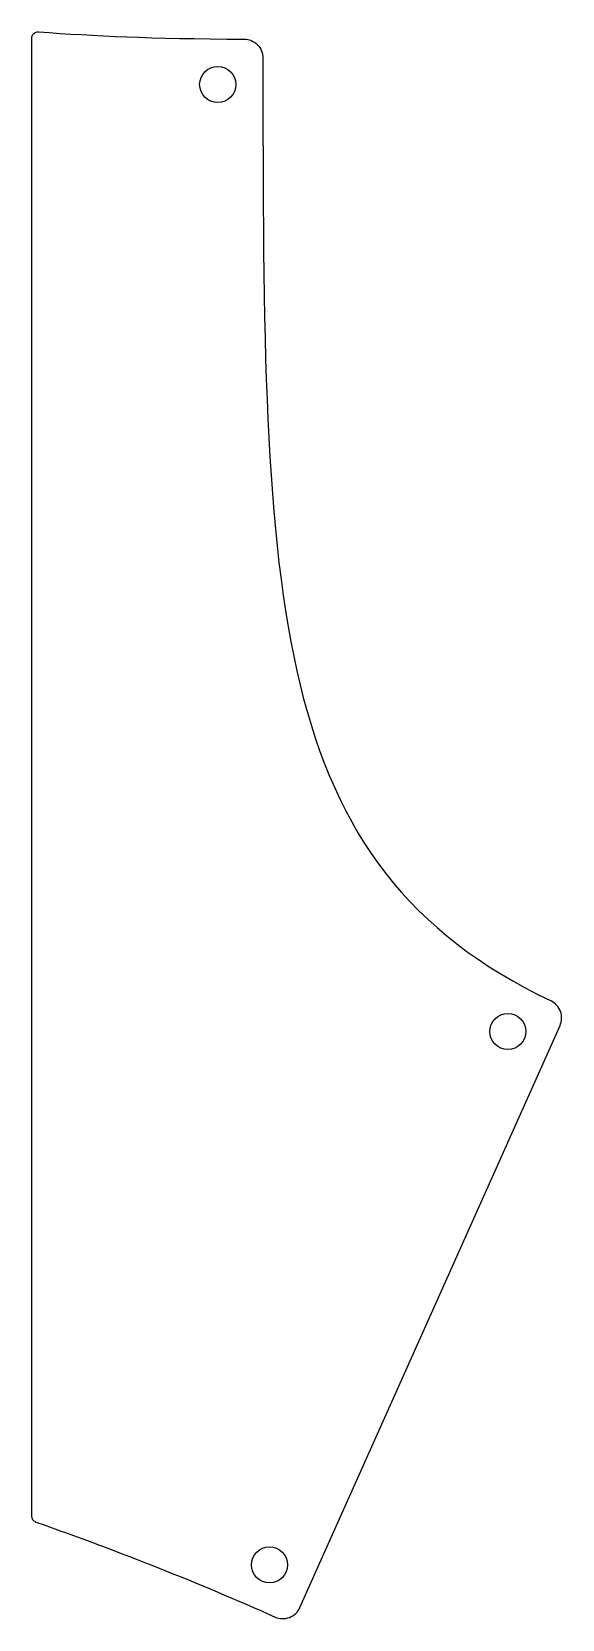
# Model space of a CAD drawing. Extents: x 132 to 175, y -38 to 90.
import ezdxf

# ---------------------------------------------------------------- set-up
doc = ezdxf.new("R2010")
doc.units = 0
doc.layers.add('Body011', color=7, linetype='CONTINUOUS')

msp = doc.modelspace()

# ---------------------------------------------------------------- linework, layer by layer
at = {"layer": 'Body011'}
for p, q in [((132.333, -29.4572, -24), (132.333, 89.0572, -24)), ((132.333, -29.4572, -21), (132.333, 89.0572, -21)), ((132.333, -29.4572, -24), (132.333, 89.0572, -24)), ((132.333, -29.4572, -21), (132.333, 89.0572, -21)), ((148.7, 85.3375, -24), (148.7, 85.3375, -21)), ((148.7, 85.3375, -24), (148.7, 85.3375, -21)), ((153.843, -36.7884, -24), (174.706, 9.88355, -24)), ((153.843, -36.7884, -21), (174.706, 9.88355, -21)), ((153.843, -36.7884, -24), (174.706, 9.88355, -24)), ((153.843, -36.7884, -21), (174.706, 9.88355, -21)), ((171.971, 9.40487, -24), (171.971, 9.40487, -21)), ((171.971, 9.40487, -24), (171.971, 9.40487, -21)), ((152.852, -33.3662, -24), (152.852, -33.3662, -21)), ((152.852, -33.3662, -24), (152.852, -33.3662, -21))]:
    msp.add_line(p, q, dxfattribs=at)
for centre in [(147.25, 85.3375), (147.25, 85.3375), (147.25, 85.3375), (147.25, 85.3375), (170.521, 9.40487), (170.521, 9.40487), (170.521, 9.40487), (170.521, 9.40487), (151.402, -33.3662), (151.402, -33.3662), (151.402, -33.3662), (151.402, -33.3662)]:
    msp.add_circle(centre, 1.45, dxfattribs=at)
for points, knots in [([(132.333, 89.0572, -24), (132.331, 89.1793, -24), (132.385, 89.3243, -24), (132.492, 89.4228, -24), (132.598, 89.5233, -24), (132.746, 89.5663, -24), (132.868, 89.556, -24)], [0, 0, 0, 0, 0.5, 0.5, 0.5, 1, 1, 1, 1]), ([(132.333, 89.0572, -21), (132.331, 89.1793, -21), (132.385, 89.3243, -21), (132.492, 89.4228, -21), (132.598, 89.5233, -21), (132.746, 89.5663, -21), (132.868, 89.556, -21)], [0, 0, 0, 0, 0.5, 0.5, 0.5, 1, 1, 1, 1]), ([(132.333, 89.0572, -24), (132.331, 89.1793, -24), (132.385, 89.3243, -24), (132.492, 89.4228, -24), (132.598, 89.5233, -24), (132.746, 89.5663, -24), (132.868, 89.556, -24)], [0, 0, 0, 0, 0.5, 0.5, 0.5, 1, 1, 1, 1]), ([(132.333, 89.0572, -21), (132.331, 89.1793, -21), (132.385, 89.3243, -21), (132.492, 89.4228, -21), (132.598, 89.5233, -21), (132.746, 89.5663, -21), (132.868, 89.556, -21)], [0, 0, 0, 0, 0.5, 0.5, 0.5, 1, 1, 1, 1]), ([(149.384, 88.9692, -24), (149.75, 88.9708, -24), (150.155, 88.8172, -24), (150.439, 88.5267, -24), (150.728, 88.2407, -24), (150.879, 87.8348, -24), (150.875, 87.4693, -24)], [0, 0, 0, 0, 0.500008, 0.500008, 0.500008, 1, 1, 1, 1]), ([(149.384, 88.9692, -21), (149.75, 88.9708, -21), (150.155, 88.8172, -21), (150.439, 88.5267, -21), (150.728, 88.2407, -21), (150.879, 87.8348, -21), (150.875, 87.4693, -21)], [0, 0, 0, 0, 0.500008, 0.500008, 0.500008, 1, 1, 1, 1]), ([(149.384, 88.9692, -24), (149.75, 88.9708, -24), (150.155, 88.8172, -24), (150.439, 88.5267, -24), (150.728, 88.2407, -24), (150.879, 87.8348, -24), (150.875, 87.4693, -24)], [0, 0, 0, 0, 0.500008, 0.500008, 0.500008, 1, 1, 1, 1]), ([(149.384, 88.9692, -21), (149.75, 88.9708, -21), (150.155, 88.8172, -21), (150.439, 88.5267, -21), (150.728, 88.2407, -21), (150.879, 87.8348, -21), (150.875, 87.4693, -21)], [0, 0, 0, 0, 0.500008, 0.500008, 0.500008, 1, 1, 1, 1]), ([(174.706, 9.88355, -24), (174.857, 10.2118, -24), (174.886, 10.6372, -24), (174.745, 11.0124, -24), (174.61, 11.3896, -24), (174.312, 11.6954, -24), (173.985, 11.8483, -24)], [0, 0, 0, 0, 0.500007, 0.500007, 0.500007, 1, 1, 1, 1]), ([(174.706, 9.88355, -21), (174.857, 10.2118, -21), (174.886, 10.6372, -21), (174.745, 11.0124, -21), (174.61, 11.3896, -21), (174.312, 11.6954, -21), (173.985, 11.8483, -21)], [0, 0, 0, 0, 0.500007, 0.500007, 0.500007, 1, 1, 1, 1]), ([(174.706, 9.88355, -24), (174.857, 10.2118, -24), (174.886, 10.6372, -24), (174.745, 11.0124, -24), (174.61, 11.3896, -24), (174.312, 11.6954, -24), (173.985, 11.8483, -24)], [0, 0, 0, 0, 0.500007, 0.500007, 0.500007, 1, 1, 1, 1]), ([(174.706, 9.88355, -21), (174.857, 10.2118, -21), (174.886, 10.6372, -21), (174.745, 11.0124, -21), (174.61, 11.3896, -21), (174.312, 11.6954, -21), (173.985, 11.8483, -21)], [0, 0, 0, 0, 0.500007, 0.500007, 0.500007, 1, 1, 1, 1]), ([(132.667, -29.9289, -24), (132.576, -29.8974, -24), (132.486, -29.8333, -24), (132.425, -29.7462, -24), (132.363, -29.6597, -24), (132.333, -29.5536, -24), (132.333, -29.4572, -24)], [0, 0, 0, 0, 0.5, 0.5, 0.5, 1, 1, 1, 1]), ([(132.667, -29.9289, -24), (132.576, -29.8974, -24), (132.486, -29.8333, -24), (132.425, -29.7462, -24), (132.363, -29.6597, -24), (132.333, -29.5536, -24), (132.333, -29.4572, -24)], [0, 0, 0, 0, 0.5, 0.5, 0.5, 1, 1, 1, 1]), ([(132.667, -29.9289, -21), (132.576, -29.8974, -21), (132.486, -29.8333, -21), (132.425, -29.7462, -21), (132.363, -29.6597, -21), (132.333, -29.5536, -21), (132.333, -29.4572, -21)], [0, 0, 0, 0, 0.5, 0.5, 0.5, 1, 1, 1, 1]), ([(132.667, -29.9289, -21), (132.576, -29.8974, -21), (132.486, -29.8333, -21), (132.425, -29.7462, -21), (132.363, -29.6597, -21), (132.333, -29.5536, -21), (132.333, -29.4572, -21)], [0, 0, 0, 0, 0.5, 0.5, 0.5, 1, 1, 1, 1]), ([(151.867, -37.5483, -24), (152.2, -37.6997, -24), (152.633, -37.7253, -24), (153.012, -37.5763, -24), (153.393, -37.4332, -24), (153.697, -37.124, -24), (153.843, -36.7884, -24)], [0, 0, 0, 0, 0.500008, 0.500008, 0.500008, 1, 1, 1, 1]), ([(151.867, -37.5483, -24), (152.2, -37.6997, -24), (152.633, -37.7253, -24), (153.012, -37.5763, -24), (153.393, -37.4332, -24), (153.697, -37.124, -24), (153.843, -36.7884, -24)], [0, 0, 0, 0, 0.500008, 0.500008, 0.500008, 1, 1, 1, 1]), ([(151.867, -37.5483, -21), (152.2, -37.6997, -21), (152.633, -37.7253, -21), (153.012, -37.5763, -21), (153.393, -37.4332, -21), (153.697, -37.124, -21), (153.843, -36.7884, -21)], [0, 0, 0, 0, 0.500008, 0.500008, 0.500008, 1, 1, 1, 1]), ([(151.867, -37.5483, -21), (152.2, -37.6997, -21), (152.633, -37.7253, -21), (153.012, -37.5763, -21), (153.393, -37.4332, -21), (153.697, -37.124, -21), (153.843, -36.7884, -21)], [0, 0, 0, 0, 0.500008, 0.500008, 0.500008, 1, 1, 1, 1])]:
    msp.add_open_spline(points, degree=3, knots=knots, dxfattribs=at)
for points, degree in [([(132.868, 89.556, -24), (137.542, 89.2306, -24), (141.605, 89.0155, -24), (149.384, 88.9692, -24)], 3), ([(132.868, 89.556, -21), (137.542, 89.2306, -21), (141.605, 89.0155, -21), (149.384, 88.9692, -21)], 3), ([(132.868, 89.556, -24), (132.868, 89.556, -21)], 1), ([(132.868, 89.556, -24), (137.542, 89.2306, -24), (141.605, 89.0155, -24), (149.384, 88.9692, -24)], 3), ([(132.868, 89.556, -24), (132.868, 89.556, -21)], 1), ([(132.868, 89.556, -21), (137.542, 89.2306, -21), (141.605, 89.0155, -21), (149.384, 88.9692, -21)], 3), ([(132.333, 89.0572, -24), (132.333, 89.0572, -21)], 1), ([(132.333, 89.0572, -24), (132.333, 89.0572, -21)], 1), ([(149.384, 88.9692, -24), (149.384, 88.9692, -21)], 1), ([(149.384, 88.9692, -24), (149.384, 88.9692, -21)], 1), ([(150.875, 87.4693, -24), (150.878, 43.2525, -24), (151.131, 22.8064, -24), (173.985, 11.8483, -24)], 3), ([(150.875, 87.4693, -21), (150.878, 43.2525, -21), (151.131, 22.8064, -21), (173.985, 11.8483, -21)], 3), ([(150.875, 87.4693, -24), (150.878, 43.2525, -24), (151.131, 22.8064, -24), (173.985, 11.8483, -24)], 3), ([(150.875, 87.4693, -24), (150.875, 87.4693, -21)], 1), ([(150.875, 87.4693, -21), (150.878, 43.2525, -21), (151.131, 22.8064, -21), (173.985, 11.8483, -21)], 3), ([(150.875, 87.4693, -24), (150.875, 87.4693, -21)], 1), ([(173.985, 11.8483, -24), (173.985, 11.8483, -21)], 1), ([(173.985, 11.8483, -24), (173.985, 11.8483, -21)], 1), ([(174.706, 9.88355, -24), (174.706, 9.88355, -21)], 1), ([(174.706, 9.88355, -24), (174.706, 9.88355, -21)], 1), ([(132.333, -29.4572, -24), (132.333, -29.4572, -21)], 1), ([(132.333, -29.4572, -24), (132.333, -29.4572, -21)], 1), ([(132.667, -29.9289, -24), (139.706, -32.4059, -24), (145.603, -34.7804, -24), (151.867, -37.5483, -24)], 3), ([(132.667, -29.9289, -24), (132.667, -29.9289, -21)], 1), ([(132.667, -29.9289, -21), (139.706, -32.4059, -21), (145.603, -34.7804, -21), (151.867, -37.5483, -21)], 3), ([(132.667, -29.9289, -24), (139.706, -32.4059, -24), (145.603, -34.7804, -24), (151.867, -37.5483, -24)], 3), ([(132.667, -29.9289, -24), (132.667, -29.9289, -21)], 1), ([(132.667, -29.9289, -21), (139.706, -32.4059, -21), (145.603, -34.7804, -21), (151.867, -37.5483, -21)], 3), ([(153.843, -36.7884, -24), (153.843, -36.7884, -21)], 1), ([(153.843, -36.7884, -24), (153.843, -36.7884, -21)], 1), ([(151.867, -37.5483, -24), (151.867, -37.5483, -21)], 1), ([(151.867, -37.5483, -24), (151.867, -37.5483, -21)], 1)]:
    msp.add_open_spline(points, degree=degree, dxfattribs=at)

doc.saveas('drawing.dxf')
